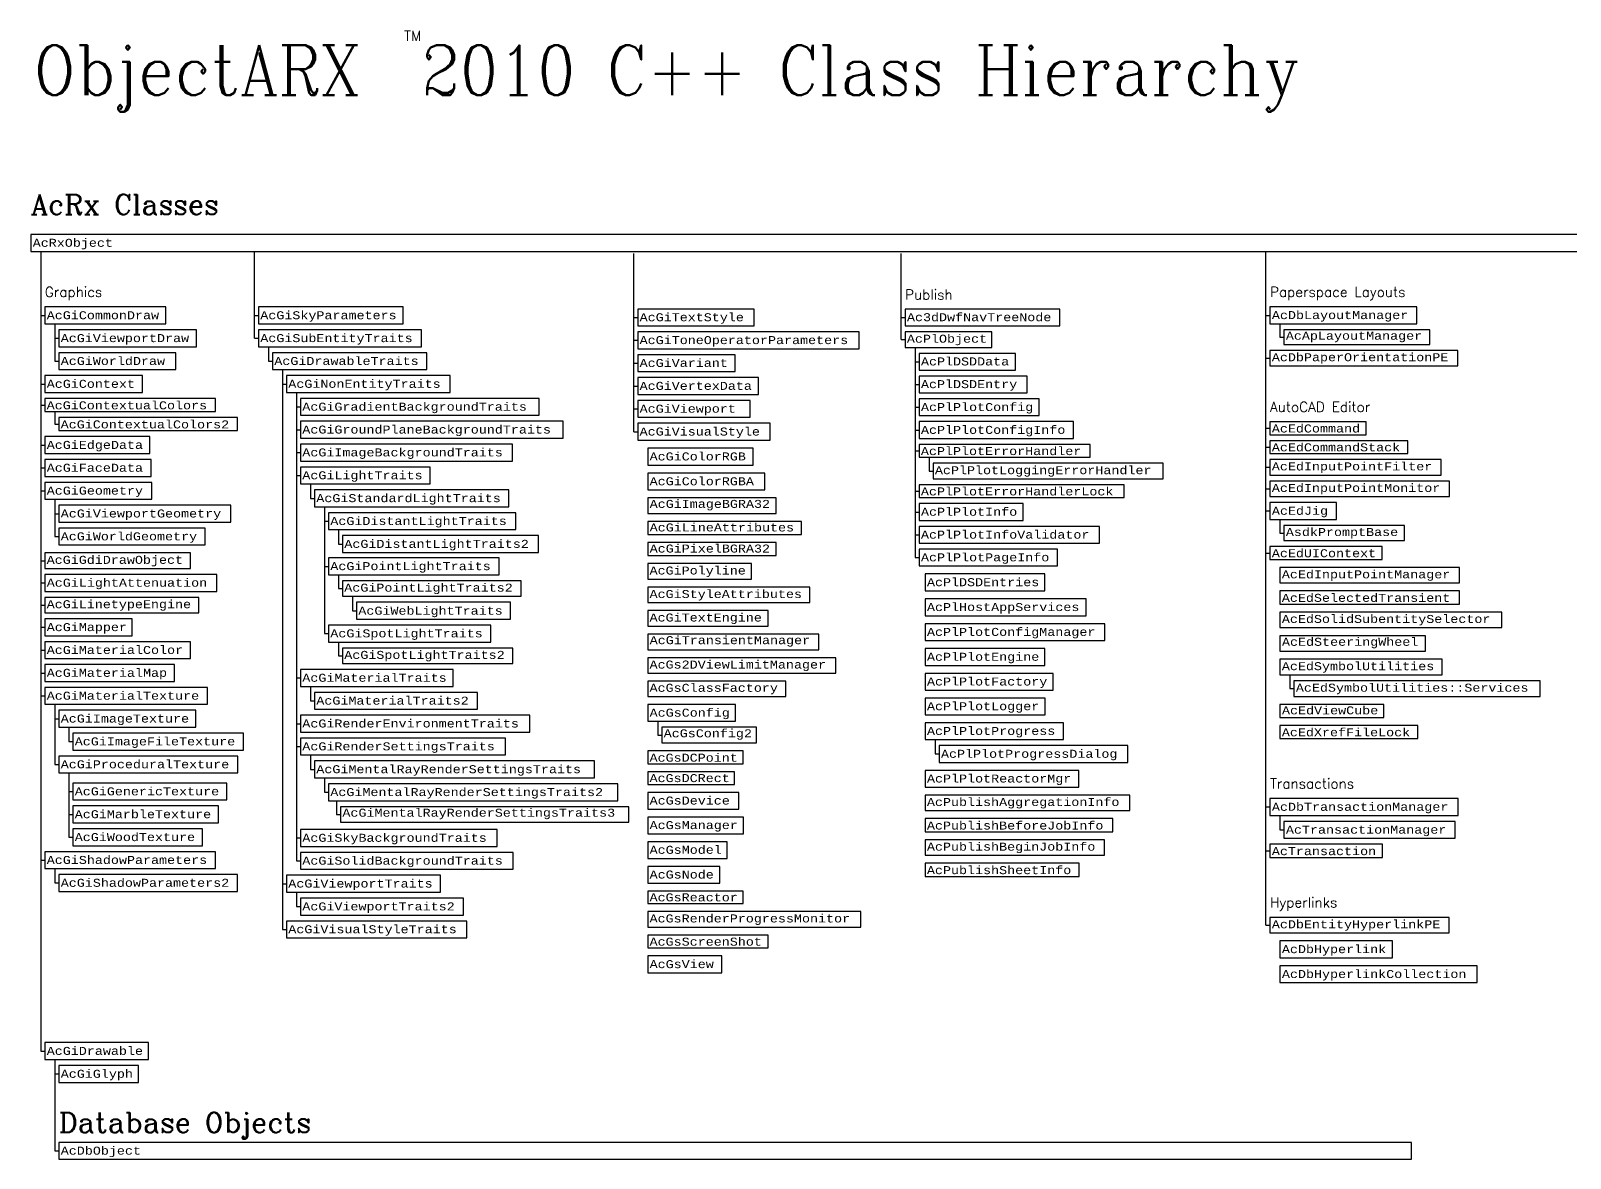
# Model space of a CAD drawing. Header units: inches. Extents: x 350 to 848, y -216 to 10.
# Drawn here: x 349.9 to 426.8, y -46.1 to 10.3 of the extents above; entities that cross this region are included whole.
import ezdxf
from ezdxf.enums import TextEntityAlignment as Align

# ---------------------------------------------------------------- set-up
doc = ezdxf.new("R2010")
doc.units = ezdxf.units.IN
doc.header["$MEASUREMENT"] = 0
for name, color, linetype in [('ObjectARX 2009 Unmanaged classes', 7, 'Continuous'), ('ObjectARX 2009 Unmanaged classes w .NET Wrappers', 3, 'Continuous'), ('ObjectARX 2010 Unmanaged classes', 7, 'Continuous'), ('ObjectARX 2010 Unmanaged classes w .NET Wrappers', 3, 'Continuous'), ('Unmanaged classes', 7, 'Continuous'), ('Unmanaged classes w .NET Wrappers', 3, 'Continuous')]:
    doc.layers.add(name, color=color, linetype=linetype)
doc.styles.add('Categories', font='romanc.shx', dxfattribs={"height": 0.5})
doc.styles.add('Headings', font='romanc.shx', dxfattribs={"height": 1})
doc.styles.add('Title', font='romanc.shx', dxfattribs={"width": 0.9})
doc.styles.add('Unmanaged', font='COUR.TTF', dxfattribs={"height": 0.2})

msp = doc.modelspace()

# ---------------------------------------------------------------- linework, layer by layer
for p, q in [((350.4, -0.743), (350.4, -40.714)), ((361.071, -5.085), (361.071, -0.743)), ((411.623, -34.419), (411.623, -0.743)), ((380.027, -9.757), (380.027, -0.843)), ((393.386, -5.15), (393.386, -0.843)), ((350.4, -3.943), (350.6, -3.943)), ((351.1, -4.364), (351.1, -6.228)), ((361.071, -3.943), (361.271, -3.943)), ((380.027, -4.043), (380.227, -4.043)), ((393.386, -4.042), (393.586, -4.042)), ((411.623, -3.939), (411.823, -3.939)), ((412.323, -4.357), (412.323, -5.023)), ((351.1, -5.085), (351.3, -5.085)), ((361.071, -5.085), (361.271, -5.085)), ((380.027, -5.186), (380.227, -5.186)), ((393.386, -5.15), (393.586, -5.15)), ((412.323, -5.023), (412.523, -5.023)), ((361.771, -5.507), (361.771, -6.228)), ((394.086, -5.538), (394.086, -16.046)), ((411.623, -6.077), (411.823, -6.077)), ((351.1, -6.228), (351.3, -6.228)), ((361.771, -6.228), (361.971, -6.228)), ((362.471, -6.65), (362.471, -34.633)), ((380.027, -6.328), (380.227, -6.328)), ((394.086, -6.255), (394.286, -6.255)), ((350.4, -7.371), (350.6, -7.371)), ((362.471, -7.371), (362.671, -7.371)), ((380.027, -7.471), (380.227, -7.471)), ((394.086, -7.391), (394.286, -7.391)), ((350.4, -8.42), (350.6, -8.42)), ((363.171, -7.792), (363.171, -31.205)), ((351.1, -8.747), (351.1, -9.374)), ((363.171, -8.514), (363.371, -8.514)), ((380.027, -8.614), (380.227, -8.614)), ((394.086, -8.53), (394.286, -8.53)), ((351.1, -9.374), (351.3, -9.374)), ((363.171, -9.656), (363.371, -9.656)), ((380.027, -9.757), (380.227, -9.757)), ((394.086, -9.673), (394.286, -9.673)), ((411.623, -9.584), (411.823, -9.584)), ((350.4, -10.423), (350.6, -10.423)), ((394.086, -10.714), (394.286, -10.714)), ((411.623, -10.525), (411.823, -10.525)), ((363.171, -10.799), (363.371, -10.799)), ((394.786, -11.035), (394.786, -11.722)), ((411.623, -11.533), (411.823, -11.533)), ((350.4, -11.566), (350.6, -11.566)), ((363.171, -11.942), (363.371, -11.942)), ((394.786, -11.722), (394.986, -11.722)), ((350.4, -12.709), (350.6, -12.709)), ((363.871, -12.363), (363.871, -13.085)), ((394.086, -12.73), (394.286, -12.73)), ((411.623, -12.608), (411.823, -12.608)), ((351.1, -13.13), (351.1, -14.994)), ((363.871, -13.085), (364.071, -13.085)), ((364.571, -13.506), (364.571, -19.845)), ((394.086, -13.768), (394.286, -13.768)), ((411.623, -13.717), (411.823, -13.717)), ((351.1, -13.851), (351.3, -13.851)), ((364.571, -14.227), (364.771, -14.227)), ((412.323, -14.138), (412.323, -14.819)), ((351.1, -14.994), (351.3, -14.994)), ((365.271, -14.649), (365.271, -15.37)), ((365.271, -15.37), (365.471, -15.37)), ((394.086, -14.907), (394.286, -14.907)), ((412.323, -14.819), (412.523, -14.819)), ((394.086, -16.046), (394.286, -16.046)), ((411.623, -15.82), (411.823, -15.82)), ((350.4, -16.203), (350.6, -16.203)), ((364.571, -16.484), (364.771, -16.484)), ((365.271, -16.905), (365.271, -17.593)), ((350.4, -17.312), (350.6, -17.312)), ((365.271, -17.593), (365.471, -17.593)), ((350.4, -18.421), (350.6, -18.421)), ((365.971, -17.981), (365.971, -18.702)), ((365.971, -18.702), (366.171, -18.702)), ((350.4, -19.53), (350.6, -19.53)), ((364.571, -19.845), (364.771, -19.845)), ((350.4, -20.673), (350.6, -20.673)), ((365.271, -20.266), (365.271, -20.954)), ((365.271, -20.954), (365.471, -20.954)), ((350.4, -21.816), (350.6, -21.816)), ((363.171, -22.063), (363.371, -22.063)), ((412.823, -21.906), (412.823, -22.594)), ((350.4, -22.958), (350.6, -22.958)), ((363.871, -22.484), (363.871, -23.206)), ((412.823, -22.594), (413.023, -22.594)), ((351.1, -23.38), (351.1, -26.387)), ((363.871, -23.206), (364.071, -23.206)), ((351.1, -24.101), (351.3, -24.101)), ((351.8, -24.523), (351.8, -25.244)), ((363.171, -24.348), (363.371, -24.348)), ((381.227, -24.229), (381.227, -24.917)), ((351.8, -25.244), (352, -25.244)), ((381.227, -24.917), (381.427, -24.917)), ((395.086, -25.142), (395.086, -25.863)), ((363.171, -25.491), (363.371, -25.491)), ((363.871, -25.912), (363.871, -26.634)), ((395.086, -25.863), (395.286, -25.863)), ((351.1, -26.387), (351.3, -26.387)), ((351.8, -26.808), (351.8, -30.026)), ((363.871, -26.634), (364.071, -26.634)), ((364.571, -27.055), (364.571, -27.777)), ((351.8, -27.74), (352, -27.74)), ((364.571, -27.777), (364.771, -27.777)), ((365.171, -28.198), (365.171, -28.886)), ((351.8, -28.883), (352, -28.883)), ((365.171, -28.886), (365.371, -28.886)), ((411.623, -28.512), (411.823, -28.512)), ((412.323, -28.934), (412.323, -29.655)), ((412.323, -29.655), (412.523, -29.655)), ((351.8, -30.026), (352, -30.026)), ((363.171, -30.062), (363.371, -30.062)), ((411.623, -30.704), (411.823, -30.704)), ((350.4, -31.168), (350.6, -31.168)), ((363.171, -31.205), (363.371, -31.205)), ((351.1, -31.59), (351.1, -32.311)), ((351.1, -32.311), (351.3, -32.311)), ((362.471, -32.348), (362.671, -32.348)), ((363.171, -32.769), (363.171, -33.49)), ((363.171, -33.49), (363.371, -33.49)), ((411.623, -34.419), (411.823, -34.419)), ((362.471, -34.633), (362.671, -34.633)), ((350.4, -40.714), (350.6, -40.714)), ((351.1, -41.135), (351.1, -45.699)), ((351.1, -41.856), (351.3, -41.856)), ((351.1, -45.699), (351.3, -45.699))]:
    msp.add_line(p, q)
for points in [[(349.9, 0.1), (349.9, -0.743), (499.443, -0.743), (499.454, 0.1)], [(350.6, -3.521), (350.6, -4.364), (356.651, -4.364), (356.651, -3.521)], [(361.271, -3.521), (361.271, -4.364), (368.505, -4.364), (368.505, -3.521)], [(380.227, -3.622), (380.227, -4.464), (386.05, -4.464), (386.05, -3.622)], [(393.586, -3.622), (393.586, -4.462), (401.315, -4.462), (401.315, -3.622)], [(411.823, -3.521), (411.823, -4.357), (419.157, -4.357), (419.157, -3.521)], [(351.3, -4.664), (351.3, -5.507), (358.175, -5.507), (358.175, -4.664)], [(361.271, -4.664), (361.271, -5.507), (369.417, -5.507), (369.417, -4.664)], [(380.227, -4.764), (380.227, -5.607), (391.29, -5.607), (391.29, -4.764)], [(393.586, -4.762), (393.586, -5.538), (397.932, -5.538), (397.932, -4.762)], [(412.523, -4.657), (412.523, -5.389), (419.82, -5.389), (419.82, -4.657)], [(351.3, -5.807), (351.3, -6.65), (357.141, -6.65), (357.141, -5.807)], [(361.971, -5.807), (361.971, -6.65), (369.696, -6.65), (369.696, -5.807)], [(380.227, -5.907), (380.227, -6.75), (385.103, -6.75), (385.103, -5.907)], [(394.286, -5.838), (394.286, -6.673), (399.111, -6.673), (399.111, -5.838)], [(411.823, -5.689), (411.823, -6.464), (421.207, -6.464), (421.207, -5.689)], [(350.6, -6.95), (350.6, -7.792), (355.478, -7.792), (355.478, -6.95)], [(362.671, -6.95), (362.671, -7.792), (370.863, -7.792), (370.863, -6.95)], [(380.227, -7.05), (380.227, -7.893), (386.267, -7.893), (386.267, -7.05)], [(394.286, -6.973), (394.286, -7.809), (399.698, -7.809), (399.698, -6.973)], [(350.6, -8.092), (350.6, -8.747), (359.127, -8.747), (359.127, -8.092)], [(363.371, -8.092), (363.371, -8.935), (375.297, -8.935), (375.297, -8.092)], [(380.227, -8.193), (380.227, -9.035), (385.842, -9.035), (385.842, -8.193)], [(394.286, -8.109), (394.286, -8.952), (400.29, -8.952), (400.29, -8.109)], [(351.3, -9.047), (351.3, -9.702), (360.234, -9.702), (360.234, -9.047)], [(363.371, -9.235), (363.371, -10.078), (376.503, -10.078), (376.503, -9.235)], [(380.227, -9.335), (380.227, -10.178), (386.853, -10.178), (386.853, -9.335)], [(394.286, -9.252), (394.286, -10.094), (402.008, -10.094), (402.008, -9.252)], [(411.823, -9.264), (411.823, -9.905), (416.627, -9.905), (416.627, -9.264)], [(350.6, -10.002), (350.6, -10.844), (355.854, -10.844), (355.854, -10.002)], [(363.371, -10.378), (363.371, -11.221), (373.967, -11.221), (373.967, -10.378)], [(380.727, -10.578), (380.727, -11.421), (385.997, -11.421), (385.997, -10.578)], [(394.286, -10.394), (394.286, -11.035), (402.844, -11.035), (402.844, -10.394)], [(411.823, -10.205), (411.823, -10.845), (418.72, -10.845), (418.72, -10.205)], [(350.6, -11.144), (350.6, -11.987), (355.908, -11.987), (355.908, -11.144)], [(363.371, -11.521), (363.371, -12.363), (369.851, -12.363), (369.851, -11.521)], [(394.986, -11.335), (394.986, -12.11), (406.485, -12.11), (406.485, -11.335)], [(411.823, -11.145), (411.823, -11.92), (420.381, -11.92), (420.381, -11.145)], [(350.6, -12.287), (350.6, -13.13), (355.944, -13.13), (355.944, -12.287)], [(380.727, -11.821), (380.727, -12.663), (386.575, -12.663), (386.575, -11.821)], [(411.823, -12.22), (411.823, -12.996), (420.801, -12.996), (420.801, -12.22)], [(364.071, -12.663), (364.071, -13.506), (373.794, -13.506), (373.794, -12.663)], [(380.727, -13.063), (380.727, -13.839), (387.139, -13.839), (387.139, -13.063)], [(394.286, -12.41), (394.286, -13.05), (404.544, -13.05), (404.544, -12.41)], [(351.3, -13.43), (351.3, -14.273), (359.895, -14.273), (359.895, -13.43)], [(364.771, -13.806), (364.771, -14.649), (374.137, -14.649), (374.137, -13.806)], [(394.286, -13.35), (394.286, -14.186), (399.484, -14.186), (399.484, -13.35)], [(411.823, -13.296), (411.823, -14.138), (415.145, -14.138), (415.145, -13.296)], [(351.3, -14.573), (351.3, -15.415), (358.611, -15.415), (358.611, -14.573)], [(380.727, -14.239), (380.727, -14.894), (388.413, -14.894), (388.413, -14.239)], [(394.286, -14.486), (394.286, -15.329), (403.307, -15.329), (403.307, -14.486)], [(412.523, -14.438), (412.523, -15.2), (418.545, -15.2), (418.545, -14.438)], [(365.471, -14.949), (365.471, -15.791), (375.265, -15.791), (375.265, -14.949)], [(380.727, -15.294), (380.727, -15.948), (387.139, -15.948), (387.139, -15.294)], [(350.6, -15.815), (350.6, -16.591), (357.887, -16.591), (357.887, -15.815)], [(364.771, -16.063), (364.771, -16.905), (373.308, -16.905), (373.308, -16.063)], [(394.286, -15.629), (394.286, -16.464), (401.21, -16.464), (401.21, -15.629)], [(411.823, -15.5), (411.823, -16.14), (417.429, -16.14), (417.429, -15.5)], [(350.6, -16.891), (350.6, -17.734), (359.196, -17.734), (359.196, -16.891)], [(380.727, -16.348), (380.727, -17.124), (385.909, -17.124), (385.909, -16.348)], [(394.586, -16.864), (394.586, -17.707), (400.578, -17.707), (400.578, -16.864)], [(412.323, -16.54), (412.323, -17.315), (421.301, -17.315), (421.301, -16.54)], [(365.471, -17.205), (365.471, -17.981), (374.405, -17.981), (374.405, -17.205)], [(380.727, -17.524), (380.727, -18.299), (388.833, -18.299), (388.833, -17.524)], [(350.6, -18.034), (350.6, -18.809), (358.303, -18.809), (358.303, -18.034)], [(366.171, -18.281), (366.171, -19.123), (373.88, -19.123), (373.88, -18.281)], [(394.586, -18.107), (394.586, -18.95), (402.645, -18.95), (402.645, -18.107)], [(412.323, -17.715), (412.323, -18.37), (421.291, -18.37), (421.291, -17.715)], [(350.6, -19.109), (350.6, -19.952), (354.963, -19.952), (354.963, -19.109)], [(380.727, -18.699), (380.727, -19.474), (386.749, -19.474), (386.749, -18.699)], [(412.323, -18.77), (412.323, -19.545), (423.402, -19.545), (423.402, -18.77)], [(364.771, -19.423), (364.771, -20.266), (372.891, -20.266), (372.891, -19.423)], [(380.727, -19.874), (380.727, -20.65), (389.285, -20.65), (389.285, -19.874)], [(394.586, -19.35), (394.586, -20.192), (403.579, -20.192), (403.579, -19.35)], [(412.323, -19.956), (412.323, -20.731), (419.597, -20.731), (419.597, -19.956)], [(350.6, -20.252), (350.6, -21.094), (357.879, -21.094), (357.879, -20.252)], [(365.471, -20.566), (365.471, -21.342), (373.984, -21.342), (373.984, -20.566)], [(394.586, -20.592), (394.586, -21.435), (400.577, -21.435), (400.577, -20.592)], [(350.6, -21.394), (350.6, -22.237), (357.085, -22.237), (357.085, -21.394)], [(380.727, -21.05), (380.727, -21.825), (390.125, -21.825), (390.125, -21.05)], [(412.323, -21.131), (412.323, -21.906), (420.429, -21.906), (420.429, -21.131)], [(363.371, -21.642), (363.371, -22.484), (371.002, -22.484), (371.002, -21.642)], [(380.727, -22.225), (380.727, -22.986), (387.625, -22.986), (387.625, -22.225)], [(394.586, -21.835), (394.586, -22.671), (400.987, -22.671), (400.987, -21.835)], [(413.023, -22.206), (413.023, -22.982), (425.331, -22.982), (425.331, -22.206)], [(350.6, -22.537), (350.6, -23.38), (358.736, -23.38), (358.736, -22.537)], [(364.071, -22.784), (364.071, -23.627), (372.217, -23.627), (372.217, -22.784)], [(394.586, -23.071), (394.586, -23.906), (400.584, -23.906), (400.584, -23.071)], [(351.3, -23.68), (351.3, -24.523), (358.154, -24.523), (358.154, -23.68)], [(380.727, -23.386), (380.727, -24.229), (385.122, -24.229), (385.122, -23.386)], [(412.323, -23.382), (412.323, -24.036), (417.505, -24.036), (417.505, -23.382)], [(363.371, -23.927), (363.371, -24.77), (374.839, -24.77), (374.839, -23.927)], [(381.427, -24.529), (381.427, -25.304), (386.159, -25.304), (386.159, -24.529)], [(394.586, -24.306), (394.586, -25.142), (401.513, -25.142), (401.513, -24.306)], [(412.323, -24.436), (412.323, -25.091), (419.22, -25.091), (419.22, -24.436)], [(352, -24.823), (352, -25.665), (360.537, -25.665), (360.537, -24.823)], [(363.371, -25.07), (363.371, -25.912), (373.625, -25.912), (373.625, -25.07)], [(351.3, -25.965), (351.3, -26.808), (360.248, -26.808), (360.248, -25.965)], [(380.727, -25.704), (380.727, -26.359), (385.493, -26.359), (385.493, -25.704)], [(395.286, -25.442), (395.286, -26.285), (404.727, -26.285), (404.727, -25.442)], [(364.071, -26.212), (364.071, -27.055), (378.066, -27.055), (378.066, -26.212)], [(380.727, -26.759), (380.727, -27.38), (385.073, -27.38), (385.073, -26.759)], [(394.586, -26.685), (394.586, -27.52), (402.272, -27.52), (402.272, -26.685)], [(352, -27.319), (352, -28.161), (359.701, -28.161), (359.701, -27.319)], [(364.771, -27.355), (364.771, -28.198), (379.227, -28.198), (379.227, -27.355)], [(352, -28.461), (352, -29.304), (359.286, -29.304), (359.286, -28.461)], [(380.727, -27.78), (380.727, -28.622), (385.29, -28.622), (385.29, -27.78)], [(394.586, -27.92), (394.586, -28.695), (404.815, -28.695), (404.815, -27.92)], [(411.823, -28.091), (411.823, -28.934), (421.226, -28.934), (421.226, -28.091)], [(365.371, -28.498), (365.371, -29.273), (379.781, -29.273), (379.781, -28.498)], [(380.727, -29.022), (380.727, -29.848), (385.507, -29.848), (385.507, -29.022)], [(394.586, -29.095), (394.586, -29.75), (403.974, -29.75), (403.974, -29.095)], [(352, -29.604), (352, -30.447), (358.482, -30.447), (358.482, -29.604)], [(363.371, -29.641), (363.371, -30.483), (373.201, -30.483), (373.201, -29.641)], [(412.523, -29.234), (412.523, -30.077), (421.082, -30.077), (421.082, -29.234)], [(350.6, -30.747), (350.6, -31.59), (359.135, -31.59), (359.135, -30.747)], [(380.727, -30.248), (380.727, -31.083), (384.695, -31.083), (384.695, -30.248)], [(394.586, -30.15), (394.586, -30.926), (403.554, -30.926), (403.554, -30.15)], [(411.823, -30.377), (411.823, -31.031), (417.439, -31.031), (417.439, -30.377)], [(363.371, -30.783), (363.371, -31.626), (374.005, -31.626), (374.005, -30.783)], [(380.727, -31.483), (380.727, -32.319), (384.334, -32.319), (384.334, -31.483)], [(394.586, -31.326), (394.586, -31.98), (402.294, -31.98), (402.294, -31.326)], [(351.3, -31.89), (351.3, -32.732), (360.229, -32.732), (360.229, -31.89)], [(362.671, -31.926), (362.671, -32.769), (370.372, -32.769), (370.372, -31.926)], [(363.371, -33.069), (363.371, -33.912), (371.517, -33.912), (371.517, -33.069)], [(380.727, -32.719), (380.727, -33.34), (385.503, -33.34), (385.503, -32.719)], [(380.727, -33.74), (380.727, -34.515), (391.386, -34.515), (391.386, -33.74)], [(362.671, -34.212), (362.671, -35.054), (371.695, -35.054), (371.695, -34.212)], [(411.823, -34.031), (411.823, -34.807), (420.786, -34.807), (420.786, -34.031)], [(380.727, -34.915), (380.727, -35.555), (386.753, -35.555), (386.753, -34.915)], [(412.323, -35.207), (412.323, -36.049), (417.948, -36.049), (417.948, -35.207)], [(380.727, -35.955), (380.727, -36.798), (384.425, -36.798), (384.425, -35.955)], [(412.323, -36.449), (412.323, -37.292), (422.183, -37.292), (422.183, -36.449)], [(350.6, -40.292), (350.6, -41.135), (355.787, -41.135), (355.787, -40.292)], [(351.3, -41.435), (351.3, -42.278), (355.28, -42.278), (355.28, -41.435)], [(351.3, -45.278), (351.3, -46.12), (418.9, -46.12), (418.9, -45.278)]]:
    msp.add_lwpolyline(points, close=True)

# ---------------------------------------------------------------- texts
at = {"color": 7, "style": 'Categories'}
msp.add_text('TM', height=0.5, dxfattribs=at).set_placement((368.986, 10.035), align=Align.MIDDLE_CENTER)
at = {"color": 7, "style": 'Title', "width": 0.9}
msp.add_text('ObjectARX  2010 C++ Class Hierarchy', height=2.5, dxfattribs=at).set_placement((350.028, 7.063))
at = {"color": 7, "insert": (349.9, 2.1), "char_height": 1, "width": 119.19657, "attachment_point": 1, "style": 'Headings'}
msp.add_mtext('AcRx Classes', dxfattribs=at)
at = {"color": 1, "char_height": 0.5, "attachment_point": 1, "style": 'Categories'}
for s, insert, width in [('Graphics', (350.6, -2.521), 6.05077), ('Publish', (393.586, -2.654), 4.34598), ('Paperspace Layouts', (411.823, -2.521), 8.77697), ('AutoCAD Editor', (411.823, -8.264), 7.76349), ('Transactions', (411.823, -27.091), 7.50632), ('Hyperlinks', (411.823, -33.031), 8.96376)]:
    msp.add_mtext(s, dxfattribs=dict(at, insert=insert, width=width))
at = {"insert": (351.3, -43.778), "char_height": 1, "width": 48.60491, "attachment_point": 1, "style": 'Headings'}
msp.add_mtext('Database Objects', dxfattribs=at)
at = {"layer": 'ObjectARX 2009 Unmanaged classes', "char_height": 0.4, "attachment_point": 1}
for s, insert in [('{\\Fcourier new;AcGiLineAttributes}', (380.827, -14.339)), ('{\\Fcourier new;AcGiPixelBGRA32}', (380.827, -15.394)), ('{\\Fcourier new;AcEdSteeringWheel}', (412.423, -20.056)), ('{\\Fcourier new;AcEdViewCube}', (412.423, -23.482)), ('{\\Fcourier new;AcGsConfig2}', (381.527, -24.629)), ('{\\Fcourier new;AcGiMentalRayRenderSettingsTraits3}', (365.471, -28.598))]:
    msp.add_mtext(s, dxfattribs=dict(at, insert=insert))
at = {"layer": 'ObjectARX 2009 Unmanaged classes w .NET Wrappers', "char_height": 0.4, "attachment_point": 1}
for s, insert in [('{\\Fcourier new;AcGiImageBGRA32}', (380.827, -13.163)), ('{\\Fcourier new;AcGiTransientManager}', (380.827, -19.974))]:
    msp.add_mtext(s, dxfattribs=dict(at, insert=insert))
at = {"layer": 'ObjectARX 2010 Unmanaged classes', "style": 'Unmanaged'}
msp.add_text('AcEdSelectedTransient', height=0.4, dxfattribs=at).set_placement((412.417, -18.259))
at = {"layer": 'ObjectARX 2010 Unmanaged classes w .NET Wrappers', "style": 'Unmanaged'}
for s, p in [('AcGiGdiDrawObject', (350.694, -16.359)), ('AcGiPolyline', (380.821, -16.892))]:
    msp.add_text(s, height=0.4, dxfattribs=at).set_placement(p)
at = {"layer": 'Unmanaged classes', "style": 'Unmanaged'}
for s, p in [('AcPlObject', (393.68, -5.306)), ('AcApLayoutManager', (412.617, -5.157)), ('AcGiContextualColors', (350.694, -8.636)), ('AcGiContextualColors2', (351.394, -9.59)), ('AcEdCommand', (411.917, -9.793)), ('AcPlPlotErrorHandler', (394.38, -10.923)), ('AcEdCommandStack', (411.917, -10.734)), ('AcPlPlotLoggingErrorHandler', (395.08, -11.878)), ('AcEdInputPointFilter', (411.917, -11.688)), ('AcPlPlotErrorHandlerLock', (394.38, -12.939)), ('AcEdInputPointMonitor', (411.917, -12.764)), ('AsdkPromptBase', (412.617, -14.968)), ('AcEdUIContext', (411.917, -16.029)), ('AcEdInputPointManager', (412.417, -17.083)), ('AcGiStyleAttributes', (380.821, -18.067)), ('AcGiLinetypeEngine', (350.694, -18.577)), ('AcGiTextEngine', (380.821, -19.242)), ('AcEdSolidSubentitySelector', (412.417, -19.313)), ('AcGs2DViewLimitManager', (380.821, -21.593)), ('AcEdSymbolUtilities', (412.417, -21.674)), ('AcGsClassFactory', (380.821, -22.754)), ('AcEdSymbolUtilities::Services', (413.117, -22.75)), ('AcGsDCPoint', (380.821, -26.248)), ('AcGsDCRect', (380.821, -27.268)), ('AcPublishAggregationInfo', (394.68, -28.463)), ('AcPublishBeforeJobInfo', (394.68, -29.639)), ('AcPublishBeginJobInfo', (394.68, -30.694)), ('AcTransaction', (411.917, -30.92)), ('AcPublishSheetInfo', (394.68, -31.869)), ('AcGsReactor', (380.821, -33.228)), ('AcGsRenderProgressMonitor', (380.821, -34.283)), ('AcDbEntityHyperlinkPE', (411.917, -34.575)), ('AcGsScreenShot', (380.821, -35.444))]:
    msp.add_text(s, height=0.4, dxfattribs=at).set_placement(p)
at = {"layer": 'Unmanaged classes w .NET Wrappers', "style": 'Unmanaged'}
for s, p in [('AcRxObject', (349.997, -0.512)), ('AcGiCommonDraw', (350.697, -4.133)), ('AcGiSkyParameters', (361.368, -4.133)), ('AcGiTextStyle', (380.324, -4.233)), ('Ac3dDwfNavTreeNode', (393.683, -4.231)), ('AcDbLayoutManager', (411.92, -4.126)), ('AcGiViewportDraw', (351.397, -5.276)), ('AcGiSubEntityTraits', (361.368, -5.276)), ('AcGiToneOperatorParameters', (380.324, -5.376)), ('AcGiWorldDraw', (351.397, -6.419)), ('AcGiDrawableTraits', (362.068, -6.419)), ('AcGiVariant', (380.324, -6.519)), ('AcPlDSDData', (394.383, -6.442)), ('AcDbPaperOrientationPE', (411.917, -6.232)), ('AcGiContext', (350.697, -7.561)), ('AcGiNonEntityTraits', (362.768, -7.561)), ('AcGiVertexData', (380.324, -7.662)), ('AcPlDSDEntry', (394.383, -7.578)), ('AcGiGradientBackgroundTraits', (363.468, -8.704)), ('AcGiViewport', (380.324, -8.804)), ('AcPlPlotConfig', (394.383, -8.721)), ('AcGiGroundPlaneBackgroundTraits', (363.468, -9.847)), ('AcGiVisualStyle', (380.324, -9.947)), ('AcPlPlotConfigInfo', (394.383, -9.863)), ('AcGiEdgeData', (350.697, -10.613)), ('AcGiImageBackgroundTraits', (363.468, -10.989)), ('AcGiColorRGB', (380.824, -11.19)), ('AcGiFaceData', (350.697, -11.756)), ('AcGiLightTraits', (363.468, -12.132)), ('AcGiColorRGBA', (380.824, -12.432)), ('AcGiGeometry', (350.697, -12.899)), ('AcGiStandardLightTraits', (364.168, -13.275)), ('AcGiViewportGeometry', (351.397, -14.042)), ('AcPlPlotInfo', (394.383, -13.955)), ('AcEdJig', (411.92, -13.907)), ('AcGiDistantLightTraits', (364.868, -14.418)), ('AcGiWorldGeometry', (351.397, -15.184)), ('AcGiDistantLightTraits2', (365.568, -15.56)), ('AcPlPlotInfoValidator', (394.383, -15.098)), ('AcPlPlotPageInfo', (394.383, -16.233)), ('AcGiPointLightTraits', (364.868, -16.674)), ('AcGiLightAttenuation', (350.697, -17.502)), ('AcGiPointLightTraits2', (365.565, -17.749)), ('AcPlDSDEntries', (394.683, -17.476)), ('AcGiWebLightTraits', (366.268, -18.902)), ('AcPlHostAppServices', (394.683, -18.719)), ('AcGiMapper', (350.697, -19.721)), ('AcGiSpotLightTraits', (364.868, -20.035)), ('AcPlPlotConfigManager', (394.683, -19.961)), ('AcGiMaterialColor', (350.697, -20.863)), ('AcGiSpotLightTraits2', (365.565, -21.11)), ('AcPlPlotEngine', (394.683, -21.204)), ('AcGiMaterialMap', (350.697, -22.006)), ('AcGiMaterialTraits', (363.468, -22.253)), ('AcPlPlotFactory', (394.683, -22.44)), ('AcGiMaterialTexture', (350.697, -23.149)), ('AcGiMaterialTraits2', (364.168, -23.396)), ('AcGsConfig', (380.824, -23.998)), ('AcPlPlotLogger', (394.683, -23.675)), ('AcGiImageTexture', (351.397, -24.292)), ('AcGiRenderEnvironmentTraits', (363.468, -24.539)), ('AcPlPlotProgress', (394.683, -24.911)), ('AcEdXrefFileLock', (412.417, -24.98)), ('AcGiImageFileTexture', (352.097, -25.434)), ('AcGiRenderSettingsTraits', (363.468, -25.681)), ('AcGiProceduralTexture', (351.397, -26.577)), ('AcPlPlotProgressDialog', (395.383, -26.053)), ('AcGiMentalRayRenderSettingsTraits', (364.168, -26.824)), ('AcPlPlotReactorMgr', (394.683, -27.289)), ('AcGiGenericTexture', (352.097, -27.93)), ('AcGiMentalRayRenderSettingsTraits2', (364.868, -27.967)), ('AcGsDevice', (380.824, -28.391)), ('AcDbTransactionManager', (411.92, -28.703)), ('AcGiMarbleTexture', (352.097, -29.073)), ('AcGsManager', (380.824, -29.617)), ('AcGiWoodTexture', (352.097, -30.216)), ('AcGiSkyBackgroundTraits', (363.468, -30.252)), ('AcTransactionManager', (412.62, -29.846)), ('AcGsModel', (380.824, -30.852)), ('AcGiShadowParameters', (350.697, -31.359)), ('AcGiSolidBackgroundTraits', (363.468, -31.395)), ('AcGiShadowParameters2', (351.397, -32.501)), ('AcGiViewportTraits', (362.768, -32.538)), ('AcGsNode', (380.824, -32.088)), ('AcGiViewportTraits2', (363.468, -33.681)), ('AcGiVisualStyleTraits', (362.768, -34.823)), ('AcDbHyperlink', (412.42, -35.818)), ('AcGsView', (380.824, -36.567)), ('AcDbHyperlinkCollection', (412.42, -37.061)), ('AcGiDrawable', (350.697, -40.904)), ('AcGiGlyph', (351.397, -42.047)), ('AcDbObject', (351.397, -45.889))]:
    msp.add_text(s, height=0.4, dxfattribs=at).set_placement(p)

doc.saveas('drawing.dxf')
